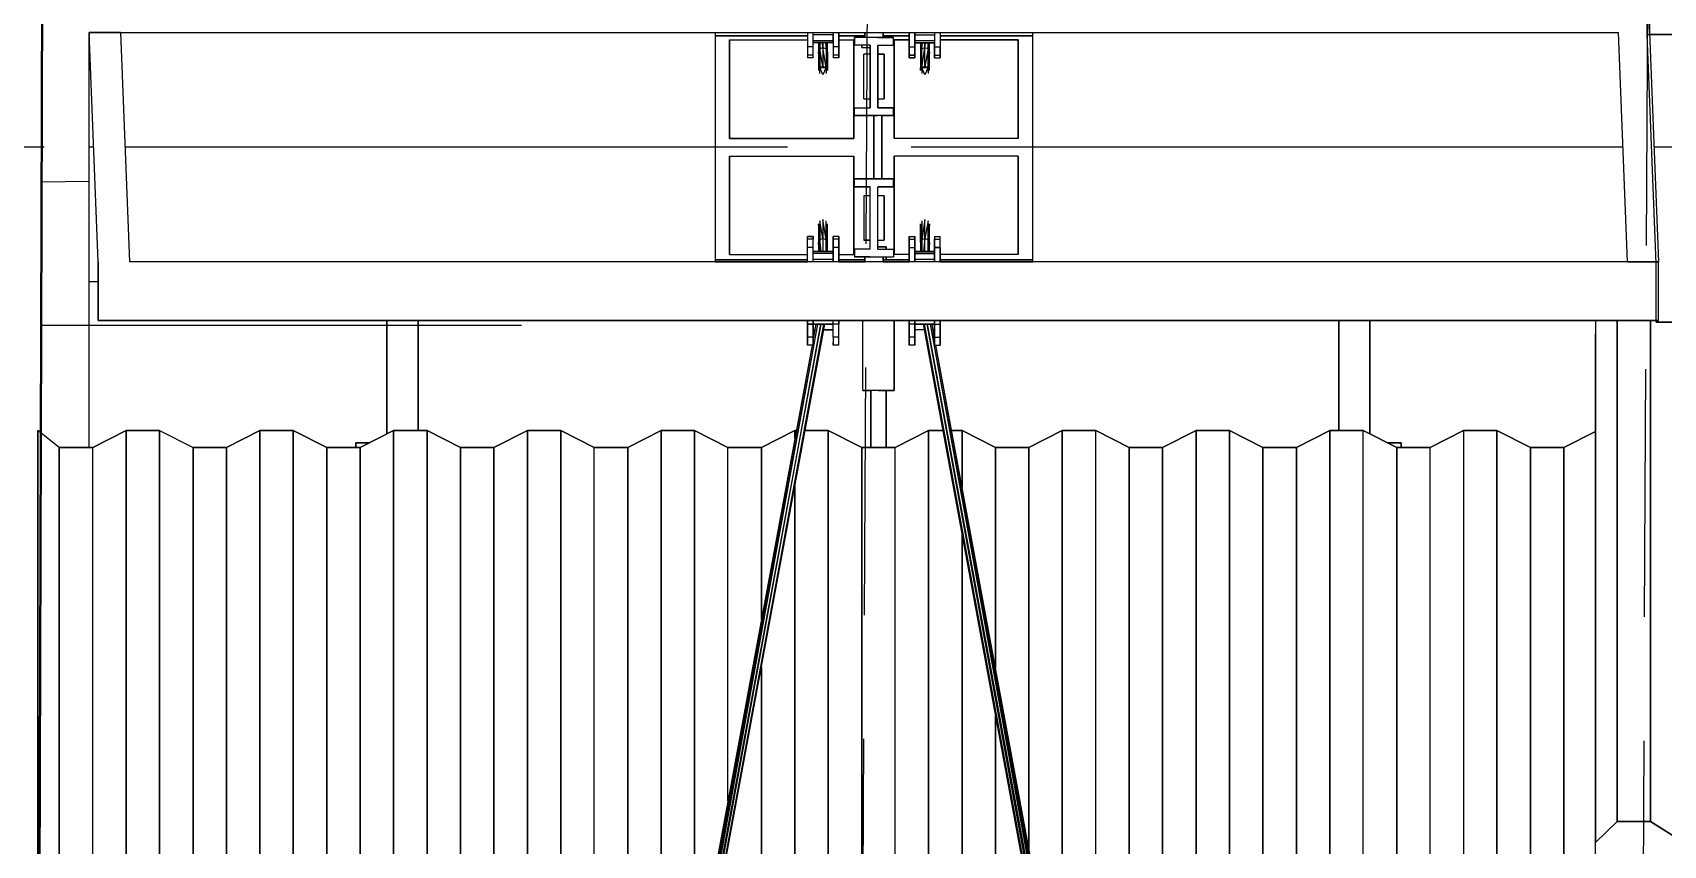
# Model space of a CAD drawing. Header units: millimetres. Extents: x -4997 to -4876, y -8737 to -8661.
# Drawn here: x -4966.295 to -4962.114, y -8702.814 to -8700.73 of the extents above; entities that cross this region are included whole.
import ezdxf

# ---------------------------------------------------------------- set-up
doc = ezdxf.new("R2010")
doc.units = ezdxf.units.MM
doc.header["$LTSCALE"] = 0.1
doc.linetypes.add('HIDDEN', pattern=[9.525, 6.35, -3.175])
for name, color, linetype in [('cobertura nova', 4, 'Continuous'), ('hachuras cobertura', 251, 'Continuous'), ('hachuras piso', 251, 'Continuous'), ('imagem', 7, 'Continuous'), ('layout cobertura', 251, 'Continuous'), ('visto', 9, 'Continuous')]:
    doc.layers.add(name, color=color, linetype=linetype)
doc.layers.add('coberturas', color=7, linetype='Continuous', lineweight=40)
picture_1 = doc.add_image_def('image1.jpg', size_in_pixel=(1920, 1080))

msp = doc.modelspace()

# ---------------------------------------------------------------- linework, layer by layer
at = {"layer": 'cobertura nova'}
for p, q in [((-4962.1558, -8700.7346), (-4962.1558, -8700.5846)), ((-4962.1558, -8700.5846), (-4962.1558, -8700.7346)), ((-4962.1492, -8700.58), (-4962.1492, -8700.73)), ((-4962.1492, -8700.73), (-4962.1492, -8700.58)), ((-4966.0692, -8700.7299), (-4966.1492, -8700.7299)), ((-4966.1262, -8701.3178), (-4966.1492, -8700.7299)), ((-4966.1492, -8700.7299), (-4966.0692, -8700.7299)), ((-4966.1492, -8700.7299), (-4966.1492, -8700.7299)), ((-4966.1492, -8700.7299), (-4966.1492, -8700.7299)), ((-4966.1492, -8700.7299), (-4966.1492, -8700.7381)), ((-4966.1492, -8701.0239), (-4966.1492, -8700.73)), ((-4966.1492, -8700.7381), (-4966.1492, -8700.7381)), ((-4966.1492, -8700.7381), (-4966.1492, -8700.7381)), ((-4966.0692, -8700.7299), (-4962.2292, -8700.73)), ((-4966.0692, -8700.7299), (-4966.0462, -8701.3178)), ((-4964.5448, -8700.73), (-4964.3077, -8700.73)), ((-4964.5448, -8700.73), (-4964.5448, -8701.0239)), ((-4964.5448, -8700.7381), (-4964.3077, -8700.7381)), ((-4964.3077, -8700.7381), (-4964.5448, -8700.7381)), ((-4964.5076, -8701.0011), (-4964.5076, -8700.7486)), ((-4964.5076, -8700.7486), (-4964.3077, -8700.7486)), ((-4964.5076, -8700.7486), (-4964.3077, -8700.7486)), ((-4964.5076, -8701.0011), (-4964.5076, -8700.7486)), ((-4964.5076, -8700.7486), (-4964.5076, -8701.0011)), ((-4964.3077, -8700.73), (-4964.3077, -8700.7668)), ((-4964.3077, -8700.7668), (-4964.3077, -8700.7882)), ((-4964.2932, -8700.7668), (-4964.3077, -8700.7668)), ((-4964.2932, -8700.7668), (-4964.2932, -8700.73)), ((-4964.2421, -8700.7359), (-4964.2932, -8700.7359)), ((-4964.2421, -8700.7513), (-4964.2932, -8700.7513)), ((-4964.2932, -8700.7513), (-4964.2421, -8700.7513)), ((-4964.2421, -8700.7562), (-4964.2932, -8700.7562)), ((-4964.2932, -8700.7882), (-4964.2932, -8700.7668)), ((-4964.2796, -8700.7562), (-4964.2796, -8700.7793)), ((-4964.2764, -8700.7719), (-4964.2771, -8700.7562)), ((-4964.2764, -8700.7562), (-4964.2764, -8700.7719)), ((-4964.2684, -8700.7688), (-4964.2698, -8700.7562)), ((-4964.2684, -8700.7562), (-4964.2684, -8700.7688)), ((-4964.2621, -8700.7562), (-4964.2605, -8700.7719)), ((-4964.2605, -8700.7562), (-4964.2605, -8700.7719)), ((-4964.2572, -8700.7793), (-4964.2572, -8700.7562)), ((-4964.2421, -8700.73), (-4964.2421, -8700.7668)), ((-4964.2421, -8700.7513), (-4964.2421, -8700.7359)), ((-4964.2421, -8700.7562), (-4964.2421, -8700.7513)), ((-4964.2421, -8700.7513), (-4964.2421, -8700.7562)), ((-4964.2421, -8700.7668), (-4964.2421, -8700.7882)), ((-4964.2277, -8700.7668), (-4964.2421, -8700.7668)), ((-4964.2277, -8700.73), (-4964.2277, -8700.7668)), ((-4964.2277, -8700.7668), (-4964.2276, -8700.73)), ((-4964.2277, -8700.7416), (-4964.2277, -8700.7749)), ((-4964.2277, -8700.7486), (-4964.2277, -8700.7486)), ((-4964.2277, -8700.7486), (-4964.1896, -8700.7486)), ((-4964.2277, -8700.7486), (-4964.2277, -8700.7486)), ((-4964.2277, -8700.7486), (-4964.1896, -8700.7486)), ((-4964.2277, -8700.7668), (-4964.2277, -8700.7882)), ((-4964.2277, -8700.7882), (-4964.2277, -8700.7668)), ((-4964.2276, -8700.73), (-4964.1612, -8700.73)), ((-4964.2276, -8700.7381), (-4964.1612, -8700.7381)), ((-4964.1612, -8700.7381), (-4964.2276, -8700.7381)), ((-4964.1896, -8700.7486), (-4964.1896, -8701.0011)), ((-4964.1896, -8700.7486), (-4964.1896, -8701.0011)), ((-4964.1896, -8701.0011), (-4964.1896, -8700.7486)), ((-4964.1896, -8700.762), (-4964.1877, -8700.762)), ((-4964.1896, -8700.762), (-4964.1877, -8700.762)), ((-4964.1877, -8700.7425), (-4964.1877, -8700.7625)), ((-4964.1477, -8700.7425), (-4964.1877, -8700.7425)), ((-4964.1877, -8700.7625), (-4964.1877, -8700.7425)), ((-4964.1477, -8700.7625), (-4964.1877, -8700.7625)), ((-4964.1689, -8700.7425), (-4964.1689, -8700.7381)), ((-4964.1689, -8700.7381), (-4964.1689, -8700.7425)), ((-4964.1689, -8700.7683), (-4964.1689, -8700.7625)), ((-4964.1689, -8700.7625), (-4964.1689, -8700.7683)), ((-4964.1612, -8700.7425), (-4964.1612, -8700.73)), ((-4964.1612, -8700.7425), (-4964.1612, -8700.73)), ((-4964.1612, -8700.73), (-4964.1612, -8700.7425)), ((-4964.1277, -8700.7425), (-4964.1477, -8700.7425)), ((-4964.1477, -8700.9225), (-4964.1477, -8700.7625)), ((-4964.1477, -8700.7625), (-4964.1477, -8700.9225)), ((-4964.0877, -8700.7425), (-4964.1277, -8700.7425)), ((-4964.1277, -8700.7425), (-4964.0877, -8700.7425)), ((-4964.1142, -8700.7425), (-4964.1277, -8700.7425)), ((-4964.1277, -8700.7625), (-4964.0877, -8700.7625)), ((-4964.1277, -8700.7625), (-4964.0877, -8700.7625)), ((-4964.1277, -8700.7625), (-4964.1277, -8700.9225)), ((-4964.1277, -8700.9225), (-4964.1277, -8700.7625)), ((-4964.1142, -8700.73), (-4964.0477, -8700.73)), ((-4964.1142, -8700.73), (-4964.1142, -8700.7425)), ((-4964.1142, -8700.7425), (-4964.1142, -8700.73)), ((-4964.1142, -8700.7381), (-4964.0477, -8700.7381)), ((-4964.0477, -8700.7381), (-4964.1142, -8700.7381)), ((-4964.1142, -8700.7425), (-4964.0877, -8700.7425)), ((-4964.0877, -8700.7625), (-4964.0877, -8700.7425)), ((-4964.0877, -8700.7625), (-4964.0877, -8700.7425)), ((-4964.0877, -8700.762), (-4964.0858, -8700.762)), ((-4964.0877, -8700.762), (-4964.0858, -8700.762)), ((-4964.0858, -8700.7486), (-4964.0477, -8700.7486)), ((-4964.0477, -8700.7486), (-4964.0858, -8700.7486)), ((-4964.0858, -8701.0011), (-4964.0858, -8700.7486)), ((-4964.0858, -8701.0011), (-4964.0858, -8700.7486)), ((-4964.0858, -8700.7486), (-4964.0858, -8701.0011)), ((-4964.0477, -8700.7668), (-4964.0477, -8700.73)), ((-4964.0477, -8700.73), (-4964.0477, -8700.7668)), ((-4964.0477, -8700.7416), (-4964.0477, -8700.73)), ((-4964.0477, -8700.7749), (-4964.0477, -8700.7416)), ((-4964.0477, -8700.7668), (-4964.0332, -8700.7668)), ((-4964.0477, -8700.7882), (-4964.0477, -8700.7668)), ((-4964.0477, -8700.7668), (-4964.0477, -8700.7882)), ((-4964.0333, -8700.7668), (-4964.0332, -8700.73)), ((-4964.0333, -8700.7882), (-4964.0333, -8700.7668)), ((-4964.0332, -8700.73), (-4964.0332, -8700.7668)), ((-4964.0332, -8700.7359), (-4963.9821, -8700.7359)), ((-4964.0332, -8700.7513), (-4964.0332, -8700.7359)), ((-4963.9821, -8700.7513), (-4964.0332, -8700.7513)), ((-4964.0332, -8700.7562), (-4964.0332, -8700.7513)), ((-4963.9821, -8700.7562), (-4964.0332, -8700.7562)), ((-4964.0332, -8700.7562), (-4963.9821, -8700.7562)), ((-4964.0332, -8700.7668), (-4964.0332, -8700.7882)), ((-4964.0332, -8700.7749), (-4964.0332, -8700.7668)), ((-4964.0182, -8700.7562), (-4964.0182, -8700.7793)), ((-4964.0149, -8700.7719), (-4964.0133, -8700.7562)), ((-4964.0149, -8700.7719), (-4964.0149, -8700.7562)), ((-4964.0069, -8700.7688), (-4964.0069, -8700.7562)), ((-4964.0069, -8700.7688), (-4964.0055, -8700.7562)), ((-4963.999, -8700.7719), (-4963.999, -8700.7562)), ((-4963.9957, -8700.7793), (-4963.9957, -8700.7562)), ((-4963.9821, -8700.73), (-4963.9821, -8700.7668)), ((-4963.9821, -8700.7749), (-4963.9821, -8700.7562)), ((-4963.9821, -8700.7668), (-4963.9677, -8700.7668)), ((-4963.9821, -8700.7882), (-4963.9821, -8700.7668)), ((-4963.9821, -8700.7668), (-4963.9821, -8700.7882)), ((-4963.9677, -8700.73), (-4963.9677, -8700.7668)), ((-4963.9677, -8700.73), (-4963.7305, -8700.73)), ((-4963.9677, -8700.7381), (-4963.7305, -8700.7381)), ((-4963.7305, -8700.7381), (-4963.9677, -8700.7381)), ((-4963.9677, -8700.7486), (-4963.7677, -8700.7486)), ((-4963.7677, -8700.7486), (-4963.9677, -8700.7486)), ((-4963.9677, -8700.7668), (-4963.9677, -8700.7882)), ((-4963.9677, -8700.7882), (-4963.9677, -8700.7668)), ((-4963.9677, -8700.7668), (-4963.9677, -8700.7749)), ((-4963.7677, -8700.7486), (-4963.7678, -8701.0011)), ((-4963.7677, -8700.7486), (-4963.7677, -8701.0011)), ((-4963.7677, -8701.0011), (-4963.7677, -8700.7486)), ((-4963.7305, -8701.0239), (-4963.7305, -8700.73)), ((-4962.2062, -8701.3178), (-4962.2292, -8700.73)), ((-4962.0758, -8700.7346), (-4962.1558, -8700.7346)), ((-4962.1328, -8701.3224), (-4962.1558, -8700.7346)), ((-4962.1558, -8700.7346), (-4962.0758, -8700.7346)), ((-4962.1492, -8700.73), (-4962.1262, -8701.3178)), ((-4964.3077, -8700.7882), (-4964.3077, -8700.795)), ((-4964.2932, -8700.7882), (-4964.3077, -8700.7882)), ((-4964.2932, -8700.795), (-4964.3077, -8700.795)), ((-4964.2932, -8700.795), (-4964.2932, -8700.7882)), ((-4964.2764, -8700.7719), (-4964.2796, -8700.7793)), ((-4964.2796, -8700.7793), (-4964.2796, -8700.8275)), ((-4964.2763, -8700.8197), (-4964.2796, -8700.7793)), ((-4964.2684, -8700.7688), (-4964.2764, -8700.7719)), ((-4964.2684, -8700.8165), (-4964.2764, -8700.7719)), ((-4964.2764, -8700.7719), (-4964.2763, -8700.8197)), ((-4964.2605, -8700.7719), (-4964.2684, -8700.7688)), ((-4964.2604, -8700.8197), (-4964.2684, -8700.7688)), ((-4964.2684, -8700.7688), (-4964.2684, -8700.8165)), ((-4964.2605, -8700.7719), (-4964.2604, -8700.8197)), ((-4964.2605, -8700.7719), (-4964.2572, -8700.8275)), ((-4964.2572, -8700.7793), (-4964.2605, -8700.7719)), ((-4964.2572, -8700.7793), (-4964.2572, -8700.8275)), ((-4964.2421, -8700.7882), (-4964.2421, -8700.795)), ((-4964.2277, -8700.7882), (-4964.2421, -8700.7882)), ((-4964.2277, -8700.795), (-4964.2421, -8700.795)), ((-4964.2277, -8700.7749), (-4964.2277, -8700.795)), ((-4964.2277, -8700.7882), (-4964.2277, -8700.795)), ((-4964.2277, -8700.795), (-4964.2277, -8700.7882)), ((-4964.1689, -8700.7683), (-4964.1477, -8700.7683)), ((-4964.1477, -8700.7856), (-4964.1635, -8700.7856)), ((-4964.1635, -8700.8995), (-4964.1635, -8700.7856)), ((-4964.1277, -8700.7856), (-4964.1118, -8700.7856)), ((-4964.1118, -8700.7856), (-4964.1277, -8700.7856)), ((-4964.1277, -8700.7856), (-4964.1118, -8700.7856)), ((-4964.1118, -8700.7856), (-4964.1118, -8700.8995)), ((-4964.1118, -8700.7856), (-4964.1118, -8700.8995)), ((-4964.1118, -8700.8995), (-4964.1118, -8700.7856)), ((-4964.0477, -8700.795), (-4964.0477, -8700.7749)), ((-4964.0477, -8700.7882), (-4964.0333, -8700.7882)), ((-4964.0477, -8700.795), (-4964.0477, -8700.7882)), ((-4964.0333, -8700.7882), (-4964.0477, -8700.7882)), ((-4964.0477, -8700.7882), (-4964.0477, -8700.795)), ((-4964.0477, -8700.795), (-4964.0333, -8700.795)), ((-4964.0333, -8700.795), (-4964.0477, -8700.795)), ((-4964.0333, -8700.7882), (-4964.0332, -8700.7882)), ((-4964.0333, -8700.795), (-4964.0333, -8700.7882)), ((-4964.0332, -8700.795), (-4964.0333, -8700.795)), ((-4964.0332, -8700.795), (-4964.0332, -8700.7749)), ((-4964.0332, -8700.7749), (-4964.0332, -8700.7749)), ((-4964.0332, -8700.7882), (-4964.0332, -8700.795)), ((-4964.0182, -8700.8275), (-4964.0149, -8700.7719)), ((-4964.0149, -8700.7719), (-4964.0182, -8700.7793)), ((-4964.0182, -8700.7793), (-4964.0182, -8700.8275)), ((-4964.0149, -8700.8197), (-4964.0069, -8700.7688)), ((-4964.0069, -8700.7688), (-4964.0149, -8700.7719)), ((-4964.0149, -8700.8197), (-4964.0149, -8700.7719)), ((-4963.999, -8700.7719), (-4964.0069, -8700.7688)), ((-4964.0069, -8700.8165), (-4964.0069, -8700.7688)), ((-4963.999, -8700.7719), (-4964.0069, -8700.8165)), ((-4963.999, -8700.8197), (-4963.999, -8700.7719)), ((-4963.9957, -8700.7793), (-4963.999, -8700.7719)), ((-4963.9957, -8700.7793), (-4963.999, -8700.8197)), ((-4963.9957, -8700.8275), (-4963.9957, -8700.7793)), ((-4963.9821, -8700.795), (-4963.9821, -8700.7749)), ((-4963.9821, -8700.7882), (-4963.9677, -8700.7882)), ((-4963.9821, -8700.795), (-4963.9821, -8700.7882)), ((-4963.9821, -8700.7882), (-4963.9821, -8700.795)), ((-4963.9821, -8700.795), (-4963.9677, -8700.795)), ((-4963.9677, -8700.7749), (-4963.9677, -8700.795)), ((-4963.9677, -8700.7882), (-4963.9677, -8700.795)), ((-4963.9677, -8700.795), (-4963.9677, -8700.7882)), ((-4964.2763, -8700.8197), (-4964.2796, -8700.8275)), ((-4964.2764, -8700.8352), (-4964.2763, -8700.8197)), ((-4964.2684, -8700.8165), (-4964.2763, -8700.8197)), ((-4964.2763, -8700.8197), (-4964.2604, -8700.8197)), ((-4964.2684, -8700.8385), (-4964.2763, -8700.8197)), ((-4964.2604, -8700.8197), (-4964.2684, -8700.8165)), ((-4964.2604, -8700.8197), (-4964.2684, -8700.8385)), ((-4964.2572, -8700.8275), (-4964.2604, -8700.8197)), ((-4964.2604, -8700.8197), (-4964.2604, -8700.8352)), ((-4964.0149, -8700.8197), (-4964.0182, -8700.8275)), ((-4964.0069, -8700.8165), (-4964.0149, -8700.8197)), ((-4964.0149, -8700.8197), (-4963.999, -8700.8197)), ((-4964.0069, -8700.8385), (-4964.0149, -8700.8197)), ((-4964.0149, -8700.8197), (-4964.0149, -8700.8352)), ((-4963.999, -8700.8197), (-4964.0069, -8700.8165)), ((-4963.999, -8700.8197), (-4964.0069, -8700.8385)), ((-4963.9957, -8700.8275), (-4963.999, -8700.8197)), ((-4963.999, -8700.8197), (-4963.999, -8700.8352)), ((-4964.1896, -8700.923), (-4964.1877, -8700.923)), ((-4964.1877, -8700.9425), (-4964.1877, -8700.9225)), ((-4964.1877, -8700.9225), (-4964.1477, -8700.9225)), ((-4964.1635, -8700.8995), (-4964.1477, -8700.8995)), ((-4964.1277, -8700.8995), (-4964.1118, -8700.8995)), ((-4964.0877, -8700.9225), (-4964.1277, -8700.9225)), ((-4964.1277, -8700.9225), (-4964.0877, -8700.9225)), ((-4964.0877, -8700.9425), (-4964.0877, -8700.9225)), ((-4964.0877, -8700.9225), (-4964.0877, -8700.9425)), ((-4964.0877, -8700.923), (-4964.0858, -8700.923)), ((-4964.1477, -8700.9425), (-4964.1877, -8700.9425)), ((-4964.1877, -8700.9425), (-4964.1477, -8700.9425)), ((-4964.1477, -8700.9425), (-4964.1377, -8700.9425)), ((-4964.1277, -8700.9425), (-4964.1477, -8700.9425)), ((-4964.1477, -8700.9425), (-4964.1277, -8700.9425)), ((-4964.1377, -8700.9425), (-4964.1377, -8700.9525)), ((-4964.1377, -8700.9525), (-4964.1377, -8700.9425)), ((-4964.1377, -8700.9525), (-4964.1377, -8701.0952)), ((-4964.1377, -8701.1052), (-4964.1377, -8700.9525)), ((-4964.1377, -8700.9525), (-4964.1377, -8701.0952)), ((-4964.1377, -8701.0952), (-4964.1377, -8700.9525)), ((-4964.0877, -8700.9425), (-4964.1277, -8700.9425)), ((-4964.1177, -8700.9525), (-4964.1177, -8700.9425)), ((-4964.1177, -8700.9425), (-4964.1177, -8700.9525)), ((-4964.1177, -8700.9425), (-4964.0877, -8700.9425)), ((-4964.1177, -8701.0952), (-4964.1177, -8700.9525)), ((-4964.1177, -8700.9525), (-4964.1177, -8701.1052)), ((-4964.1177, -8700.9525), (-4964.1177, -8701.0952)), ((-4964.1896, -8701.0011), (-4964.5076, -8701.0011)), ((-4964.5076, -8701.0011), (-4964.1896, -8701.0011)), ((-4963.7678, -8701.0011), (-4964.0858, -8701.0011)), ((-4963.7678, -8701.0011), (-4964.0858, -8701.0011)), ((-4966.1492, -8701.3693), (-4966.1492, -8701.0239)), ((-4966.1377, -8701.0239), (-4966.1492, -8701.0239)), ((-4964.5448, -8701.0239), (-4966.0577, -8701.0239)), ((-4964.5448, -8701.0239), (-4964.5448, -8701.3178)), ((-4964.5076, -8701.2991), (-4964.5076, -8701.0467)), ((-4964.5076, -8701.0467), (-4964.5076, -8701.2991)), ((-4964.5076, -8701.2991), (-4964.5076, -8701.0467)), ((-4964.5076, -8701.0467), (-4964.1896, -8701.0467)), ((-4964.5076, -8701.0467), (-4964.1896, -8701.0467)), ((-4964.1896, -8701.0467), (-4964.1896, -8701.2992)), ((-4964.1896, -8701.0467), (-4964.1896, -8701.2992)), ((-4964.1896, -8701.2992), (-4964.1896, -8701.0467)), ((-4963.7678, -8701.0467), (-4964.0858, -8701.0467)), ((-4964.0858, -8701.2992), (-4964.0858, -8701.0467)), ((-4964.0858, -8701.2992), (-4964.0858, -8701.0467)), ((-4964.0858, -8701.0467), (-4964.0858, -8701.2992)), ((-4963.7678, -8701.0467), (-4963.7678, -8701.2992)), ((-4963.7678, -8701.0467), (-4963.7678, -8701.2992)), ((-4963.7678, -8701.2992), (-4963.7678, -8701.0467)), ((-4962.2177, -8701.0239), (-4963.7305, -8701.0239)), ((-4963.7305, -8701.3178), (-4963.7305, -8701.0239)), ((-4964.1377, -8701.0952), (-4964.1377, -8701.1052)), ((-4964.1377, -8701.1052), (-4964.1377, -8701.0952)), ((-4964.1177, -8701.0952), (-4964.1177, -8701.1052)), ((-4964.1177, -8701.1052), (-4964.1177, -8701.0952)), ((-4964.1177, -8701.1052), (-4964.1177, -8701.0952)), ((-4964.1877, -8701.1247), (-4964.1896, -8701.1247)), ((-4964.1477, -8701.1052), (-4964.1877, -8701.1052)), ((-4964.1877, -8701.1252), (-4964.1877, -8701.1052)), ((-4964.1877, -8701.1052), (-4964.1477, -8701.1052)), ((-4964.1877, -8701.1252), (-4964.1477, -8701.1252)), ((-4964.1477, -8701.1252), (-4964.1877, -8701.1252)), ((-4964.1377, -8701.1052), (-4964.1477, -8701.1052)), ((-4964.1477, -8701.1052), (-4964.1277, -8701.1052)), ((-4964.1277, -8701.1052), (-4964.1477, -8701.1052)), ((-4964.1477, -8701.2852), (-4964.1477, -8701.1252)), ((-4964.1277, -8701.1052), (-4964.0877, -8701.1052)), ((-4964.0877, -8701.1052), (-4964.1277, -8701.1052)), ((-4964.1277, -8701.1483), (-4964.1277, -8701.1252)), ((-4964.1277, -8701.1252), (-4964.0877, -8701.1252)), ((-4964.1277, -8701.2852), (-4964.1277, -8701.1252)), ((-4964.0877, -8701.1252), (-4964.1277, -8701.1252)), ((-4964.0877, -8701.1252), (-4964.0877, -8701.1052)), ((-4964.0877, -8701.1052), (-4964.0877, -8701.1252)), ((-4964.0858, -8701.1247), (-4964.0877, -8701.1247)), ((-4964.1635, -8701.1483), (-4964.1635, -8701.2622)), ((-4964.1477, -8701.1483), (-4964.1635, -8701.1483)), ((-4964.1635, -8701.1483), (-4964.1635, -8701.2622)), ((-4964.1118, -8701.1483), (-4964.1277, -8701.1483)), ((-4964.1118, -8701.1483), (-4964.1118, -8701.2622)), ((-4964.1118, -8701.2622), (-4964.1118, -8701.1483)), ((-4964.2796, -8701.2203), (-4964.2797, -8701.2685)), ((-4964.2764, -8701.261), (-4964.2796, -8701.2203)), ((-4964.2684, -8701.2579), (-4964.2764, -8701.2125)), ((-4964.2764, -8701.2125), (-4964.2764, -8701.261)), ((-4964.2684, -8701.2093), (-4964.2684, -8701.2579)), ((-4964.2605, -8701.261), (-4964.2684, -8701.2093)), ((-4964.2605, -8701.261), (-4964.2605, -8701.2125)), ((-4964.2572, -8701.2685), (-4964.2605, -8701.2125)), ((-4964.2572, -8701.2685), (-4964.2572, -8701.2203)), ((-4964.0149, -8701.2125), (-4964.0182, -8701.2685)), ((-4964.0182, -8701.2685), (-4964.0182, -8701.2203)), ((-4964.0069, -8701.2093), (-4964.0149, -8701.261)), ((-4964.0149, -8701.2125), (-4964.0149, -8701.261)), ((-4964.0069, -8701.2579), (-4964.0069, -8701.2093)), ((-4963.999, -8701.2125), (-4964.0069, -8701.2579)), ((-4963.999, -8701.261), (-4963.999, -8701.2125)), ((-4963.9957, -8701.2203), (-4963.999, -8701.261)), ((-4963.9957, -8701.2685), (-4963.9957, -8701.2203)), ((-4964.3077, -8701.2596), (-4964.3077, -8701.2528)), ((-4964.3077, -8701.2528), (-4964.2932, -8701.2528)), ((-4964.2932, -8701.2528), (-4964.3077, -8701.2528)), ((-4964.2932, -8701.2596), (-4964.3077, -8701.2596)), ((-4964.3077, -8701.281), (-4964.3077, -8701.2596)), ((-4964.2932, -8701.2528), (-4964.2932, -8701.2596)), ((-4964.2932, -8701.2596), (-4964.2932, -8701.2528)), ((-4964.2932, -8701.281), (-4964.2932, -8701.2596)), ((-4964.2764, -8701.261), (-4964.2797, -8701.2685)), ((-4964.2797, -8701.2685), (-4964.2797, -8701.2915)), ((-4964.2785, -8701.2915), (-4964.2797, -8701.2685)), ((-4964.2684, -8701.2579), (-4964.2764, -8701.261)), ((-4964.2764, -8701.261), (-4964.2764, -8701.2915)), ((-4964.2729, -8701.2915), (-4964.2764, -8701.261)), ((-4964.2605, -8701.261), (-4964.2684, -8701.2579)), ((-4964.2684, -8701.2579), (-4964.2684, -8701.2915)), ((-4964.2605, -8701.2915), (-4964.2605, -8701.261)), ((-4964.2592, -8701.2915), (-4964.2605, -8701.261)), ((-4964.2572, -8701.2685), (-4964.2605, -8701.261)), ((-4964.2572, -8701.2915), (-4964.2572, -8701.2685)), ((-4964.2277, -8701.2528), (-4964.2421, -8701.2528)), ((-4964.2421, -8701.2596), (-4964.2421, -8701.2528)), ((-4964.2421, -8701.2528), (-4964.2421, -8701.2596)), ((-4964.2421, -8701.2729), (-4964.2421, -8701.2528)), ((-4964.2277, -8701.2596), (-4964.2421, -8701.2596)), ((-4964.2421, -8701.281), (-4964.2421, -8701.2596)), ((-4964.2421, -8701.2596), (-4964.2421, -8701.281)), ((-4964.2277, -8701.2528), (-4964.2277, -8701.2596)), ((-4964.2277, -8701.2596), (-4964.2277, -8701.2528)), ((-4964.2277, -8701.2596), (-4964.2277, -8701.281)), ((-4964.2277, -8701.281), (-4964.2277, -8701.2596)), ((-4964.1477, -8701.2622), (-4964.1635, -8701.2622)), ((-4964.1635, -8701.2622), (-4964.1477, -8701.2622)), ((-4964.1477, -8701.2622), (-4964.1635, -8701.2622)), ((-4964.1635, -8701.2622), (-4964.1477, -8701.2622)), ((-4964.1277, -8701.2795), (-4964.1277, -8701.2622)), ((-4964.1277, -8701.2622), (-4964.1118, -8701.2622)), ((-4964.0477, -8701.2528), (-4964.0332, -8701.2528)), ((-4964.0477, -8701.2596), (-4964.0477, -8701.2528)), ((-4964.0477, -8701.2528), (-4964.0476, -8701.2596)), ((-4964.0477, -8701.2596), (-4964.0332, -8701.2596)), ((-4964.0477, -8701.281), (-4964.0477, -8701.2596)), ((-4964.0476, -8701.2596), (-4964.0476, -8701.281)), ((-4964.0332, -8701.2596), (-4964.0332, -8701.2528)), ((-4964.0332, -8701.2528), (-4964.0332, -8701.2729)), ((-4964.0332, -8701.2528), (-4964.0332, -8701.2596)), ((-4964.0332, -8701.281), (-4964.0332, -8701.2596)), ((-4964.0332, -8701.2596), (-4964.0332, -8701.281)), ((-4964.0149, -8701.261), (-4964.0182, -8701.2685)), ((-4964.0182, -8701.2685), (-4964.0182, -8701.2916)), ((-4964.0149, -8701.261), (-4964.0161, -8701.2916)), ((-4964.0069, -8701.2579), (-4964.0149, -8701.261)), ((-4964.0149, -8701.261), (-4964.0149, -8701.2916)), ((-4964.0069, -8701.2579), (-4964.0104, -8701.2916)), ((-4963.999, -8701.261), (-4964.0069, -8701.2579)), ((-4964.0069, -8701.2916), (-4964.0069, -8701.2579)), ((-4963.9957, -8701.2685), (-4963.999, -8701.261)), ((-4963.999, -8701.2916), (-4963.999, -8701.261)), ((-4963.9957, -8701.2685), (-4963.9968, -8701.2916)), ((-4963.9957, -8701.2916), (-4963.9957, -8701.2685)), ((-4963.9821, -8701.2528), (-4963.9677, -8701.2528)), ((-4963.9821, -8701.2528), (-4963.9821, -8701.2596)), ((-4963.9821, -8701.2596), (-4963.9677, -8701.2596)), ((-4963.9821, -8701.281), (-4963.9821, -8701.2596)), ((-4963.9821, -8701.2596), (-4963.9821, -8701.281)), ((-4963.9677, -8701.2596), (-4963.9677, -8701.2528)), ((-4963.9677, -8701.281), (-4963.9677, -8701.2596)), ((-4964.5076, -8701.2991), (-4964.3077, -8701.2992)), ((-4964.2932, -8701.281), (-4964.3077, -8701.281)), ((-4964.3077, -8701.3178), (-4964.3077, -8701.281)), ((-4964.2932, -8701.3178), (-4964.2932, -8701.281)), ((-4964.2932, -8701.2915), (-4964.2421, -8701.2915)), ((-4964.2421, -8701.2915), (-4964.2932, -8701.2915)), ((-4964.2421, -8701.2964), (-4964.2932, -8701.2964)), ((-4964.2421, -8701.2915), (-4964.2421, -8701.2729)), ((-4964.2277, -8701.281), (-4964.2421, -8701.281)), ((-4964.2421, -8701.3178), (-4964.2421, -8701.281)), ((-4964.2421, -8701.281), (-4964.2421, -8701.3178)), ((-4964.2421, -8701.2915), (-4964.2421, -8701.2964)), ((-4964.2421, -8701.2964), (-4964.2421, -8701.3119)), ((-4964.2277, -8701.281), (-4964.2277, -8701.3178)), ((-4964.2277, -8701.3178), (-4964.2277, -8701.281)), ((-4964.2277, -8701.2992), (-4964.1896, -8701.2992)), ((-4964.1877, -8701.2857), (-4964.1896, -8701.2857)), ((-4964.1877, -8701.2857), (-4964.1896, -8701.2857)), ((-4964.1477, -8701.2852), (-4964.1877, -8701.2852)), ((-4964.1877, -8701.2852), (-4964.1877, -8701.3052)), ((-4964.1477, -8701.2852), (-4964.1877, -8701.2852)), ((-4964.1477, -8701.3052), (-4964.1877, -8701.3052)), ((-4964.1877, -8701.3052), (-4964.1477, -8701.3052)), ((-4964.1477, -8701.3052), (-4964.1877, -8701.3052)), ((-4964.1612, -8701.3178), (-4964.1612, -8701.3052)), ((-4964.1612, -8701.3052), (-4964.1142, -8701.3052)), ((-4964.1612, -8701.3052), (-4964.1612, -8701.3178)), ((-4964.1477, -8701.3052), (-4964.1277, -8701.3052)), ((-4964.1459, -8701.3052), (-4964.1459, -8701.3052)), ((-4964.1064, -8701.2795), (-4964.1277, -8701.2795)), ((-4964.1277, -8701.2795), (-4964.1064, -8701.2795)), ((-4964.1277, -8701.2852), (-4964.0877, -8701.2852)), ((-4964.1277, -8701.3052), (-4964.0877, -8701.3052)), ((-4964.1142, -8701.3052), (-4964.1142, -8701.3178)), ((-4964.1142, -8701.3178), (-4964.1142, -8701.3052)), ((-4964.1064, -8701.2852), (-4964.1064, -8701.2795)), ((-4964.1064, -8701.2795), (-4964.1064, -8701.2852)), ((-4964.1064, -8701.3127), (-4964.1064, -8701.3052)), ((-4964.1064, -8701.3052), (-4964.1064, -8701.3127)), ((-4964.0877, -8701.2852), (-4964.0877, -8701.3052)), ((-4964.0858, -8701.2857), (-4964.0877, -8701.2857)), ((-4964.0858, -8701.2857), (-4964.0877, -8701.2857)), ((-4964.0477, -8701.2992), (-4964.0858, -8701.2992)), ((-4964.0477, -8701.2992), (-4964.0858, -8701.2992)), ((-4964.0477, -8701.281), (-4964.0332, -8701.281)), ((-4964.0477, -8701.3178), (-4964.0477, -8701.281)), ((-4964.0476, -8701.281), (-4964.0476, -8701.3178)), ((-4964.0332, -8701.2729), (-4964.0332, -8701.2916)), ((-4964.0332, -8701.3178), (-4964.0332, -8701.281)), ((-4964.0332, -8701.281), (-4964.0332, -8701.3178)), ((-4964.0332, -8701.2916), (-4963.9821, -8701.2916)), ((-4964.0332, -8701.2964), (-4964.0332, -8701.2916)), ((-4963.9821, -8701.2916), (-4964.0332, -8701.2916)), ((-4964.0332, -8701.2916), (-4964.0332, -8701.2916)), ((-4964.0332, -8701.2964), (-4963.9821, -8701.2964)), ((-4964.0332, -8701.3119), (-4964.0332, -8701.2964)), ((-4963.9821, -8701.2964), (-4964.0332, -8701.2964)), ((-4963.9821, -8701.2729), (-4963.9821, -8701.2916)), ((-4963.9677, -8701.281), (-4963.9821, -8701.281)), ((-4963.9821, -8701.281), (-4963.9821, -8701.3178)), ((-4963.9821, -8701.281), (-4963.9677, -8701.281)), ((-4963.9821, -8701.3178), (-4963.9821, -8701.281)), ((-4963.9821, -8701.2929), (-4963.9821, -8701.2964)), ((-4963.9821, -8701.2964), (-4963.9821, -8701.3119)), ((-4963.9821, -8701.306), (-4963.9821, -8701.2969)), ((-4963.9821, -8701.3062), (-4963.9821, -8701.3062)), ((-4963.9677, -8701.3178), (-4963.9677, -8701.281)), ((-4963.9677, -8701.281), (-4963.9677, -8701.3062)), ((-4963.9677, -8701.281), (-4963.9677, -8701.3178)), ((-4963.7678, -8701.2992), (-4963.9677, -8701.2992)), ((-4963.7678, -8701.2992), (-4963.9677, -8701.2992)), ((-4963.9677, -8701.3062), (-4963.9677, -8701.3178)), ((-4963.9677, -8701.3062), (-4963.9677, -8701.3062)), ((-4963.9677, -8701.3178), (-4963.9677, -8701.3062)), ((-4966.1492, -8701.3127), (-4966.1492, -8701.3127)), ((-4966.1492, -8701.794), (-4966.1492, -8701.3127)), ((-4966.1492, -8701.3127), (-4966.1492, -8701.3127)), ((-4966.1262, -8701.4678), (-4966.1262, -8701.3178)), ((-4966.1262, -8701.3178), (-4966.1262, -8701.4678)), ((-4966.1262, -8701.4678), (-4966.1262, -8701.3178)), ((-4962.2062, -8701.3178), (-4966.0462, -8701.3178)), ((-4964.5448, -8701.3127), (-4964.3077, -8701.3127)), ((-4964.3077, -8701.3127), (-4964.5448, -8701.3127)), ((-4964.5448, -8701.3178), (-4964.3077, -8701.3178)), ((-4964.3077, -8701.3178), (-4964.5448, -8701.3178)), ((-4964.3077, -8701.3178), (-4964.5448, -8701.3178)), ((-4964.5448, -8701.3178), (-4964.3077, -8701.3178)), ((-4964.3077, -8701.3178), (-4964.5448, -8701.3178)), ((-4964.2421, -8701.3119), (-4964.2932, -8701.3119)), ((-4964.2277, -8701.3127), (-4964.1612, -8701.3127)), ((-4964.1612, -8701.3127), (-4964.2277, -8701.3127)), ((-4964.2277, -8701.3178), (-4964.1612, -8701.3178)), ((-4964.1612, -8701.3178), (-4964.2277, -8701.3178)), ((-4964.1612, -8701.3178), (-4964.2277, -8701.3178)), ((-4964.2277, -8701.3178), (-4964.1612, -8701.3178)), ((-4964.1612, -8701.3178), (-4964.2277, -8701.3178)), ((-4964.1662, -8701.3178), (-4964.1612, -8701.3178)), ((-4964.1612, -8701.3178), (-4964.1662, -8701.3178)), ((-4964.1142, -8701.3127), (-4964.0477, -8701.3127)), ((-4964.0477, -8701.3127), (-4964.1142, -8701.3127)), ((-4964.1142, -8701.3178), (-4964.0477, -8701.3178)), ((-4964.0477, -8701.3178), (-4964.1142, -8701.3178)), ((-4964.0477, -8701.3178), (-4964.1142, -8701.3178)), ((-4964.1142, -8701.3178), (-4964.0477, -8701.3178)), ((-4964.0477, -8701.3178), (-4964.1142, -8701.3178)), ((-4964.1142, -8701.3178), (-4964.0862, -8701.3178)), ((-4964.0862, -8701.3178), (-4964.1142, -8701.3178)), ((-4964.0862, -8701.3178), (-4964.0477, -8701.3178)), ((-4964.0477, -8701.3178), (-4964.0862, -8701.3178)), ((-4963.9821, -8701.3119), (-4964.0332, -8701.3119)), ((-4963.9821, -8701.3119), (-4963.9821, -8701.3178)), ((-4963.9677, -8701.3127), (-4963.7305, -8701.3127)), ((-4963.7305, -8701.3127), (-4963.9677, -8701.3127)), ((-4963.9677, -8701.3178), (-4963.7305, -8701.3178)), ((-4963.7305, -8701.3178), (-4963.9677, -8701.3178)), ((-4963.7305, -8701.3178), (-4963.9677, -8701.3178)), ((-4963.9677, -8701.3178), (-4963.7305, -8701.3178)), ((-4963.7305, -8701.3178), (-4963.9677, -8701.3178)), ((-4963.9677, -8701.3178), (-4963.7305, -8701.3178)), ((-4963.7305, -8701.3178), (-4963.9677, -8701.3178)), ((-4963.9677, -8701.3178), (-4963.7305, -8701.3178)), ((-4963.7305, -8701.3178), (-4963.9677, -8701.3178)), ((-4962.1262, -8701.3178), (-4962.2062, -8701.3178)), ((-4962.2062, -8701.3178), (-4962.1262, -8701.3178)), ((-4962.1558, -8701.3178), (-4962.1558, -8701.3178)), ((-4962.1328, -8701.4724), (-4962.1328, -8701.3224)), ((-4962.1262, -8701.4678), (-4962.1262, -8701.3178)), ((-4966.1262, -8701.3693), (-4966.1492, -8701.3693)), ((-4966.1262, -8701.4678), (-4966.1262, -8701.3693)), ((-4966.1262, -8701.4678), (-4966.1262, -8701.3693)), ((-4966.1262, -8701.3693), (-4966.1262, -8701.4678)), ((-4966.1262, -8701.4678), (-4966.0462, -8701.4678)), ((-4966.0462, -8701.4678), (-4966.1262, -8701.4678)), ((-4966.1262, -8701.4678), (-4966.0462, -8701.4678)), ((-4966.0462, -8701.4678), (-4964.3077, -8701.4678)), ((-4964.3077, -8701.4678), (-4966.0462, -8701.4678)), ((-4966.0462, -8701.4678), (-4966.0462, -8701.4678)), ((-4965.3862, -8701.4678), (-4966.0462, -8701.4678)), ((-4966.0462, -8701.4678), (-4966.0462, -8701.4678)), ((-4966.0462, -8701.4678), (-4962.1262, -8701.4678)), ((-4966.0462, -8701.4678), (-4962.2062, -8701.4678)), ((-4962.2062, -8701.4678), (-4966.0462, -8701.4678)), ((-4965.3862, -8701.7588), (-4965.3862, -8701.4678)), ((-4965.3862, -8701.4678), (-4965.3862, -8701.7588)), ((-4965.3062, -8701.4678), (-4965.3062, -8701.75)), ((-4965.3062, -8701.75), (-4965.3062, -8701.4678)), ((-4964.4159, -8701.4678), (-4965.3062, -8701.4678)), ((-4964.2823, -8701.478), (-4964.925, -8704.9581)), ((-4964.274, -8701.478), (-4964.9169, -8704.9581)), ((-4964.2823, -8701.478), (-4964.9169, -8704.9581)), ((-4964.2664, -8701.478), (-4964.9091, -8704.9581)), ((-4964.9091, -8704.9581), (-4964.274, -8701.478)), ((-4964.9062, -8704.9581), (-4964.264, -8701.478)), ((-4964.9062, -8704.9581), (-4964.2664, -8701.478)), ((-4964.3077, -8701.4779), (-4964.3077, -8701.4678)), ((-4964.3077, -8701.4678), (-4964.3077, -8701.4779)), ((-4964.2932, -8701.4779), (-4964.3077, -8701.4779)), ((-4964.3077, -8701.4779), (-4964.3077, -8701.4779)), ((-4964.3077, -8701.5112), (-4964.3077, -8701.4779)), ((-4964.3077, -8701.4779), (-4964.2932, -8701.4779)), ((-4964.3077, -8701.4779), (-4964.3077, -8701.5112)), ((-4964.2932, -8701.4779), (-4964.2932, -8701.4678)), ((-4964.2932, -8701.4678), (-4964.2932, -8701.4779)), ((-4964.2932, -8701.5112), (-4964.2932, -8701.4779)), ((-4964.2932, -8701.4779), (-4964.2932, -8701.5112)), ((-4964.2864, -8701.478), (-4964.2932, -8701.5151)), ((-4964.2865, -8701.478), (-4964.2932, -8701.5147)), ((-4964.2421, -8701.478), (-4964.2932, -8701.478)), ((-4964.2932, -8701.4925), (-4964.2932, -8701.478)), ((-4964.2932, -8701.478), (-4964.2421, -8701.478)), ((-4964.2421, -8701.4779), (-4964.2421, -8701.4678)), ((-4964.2277, -8701.4779), (-4964.2421, -8701.4779)), ((-4964.2421, -8701.5112), (-4964.2421, -8701.4779)), ((-4964.2277, -8701.4678), (-4964.2277, -8701.4779)), ((-4964.2277, -8701.4779), (-4964.2277, -8701.4678)), ((-4964.2277, -8701.4678), (-4964.0477, -8701.4678)), ((-4964.0477, -8701.4678), (-4964.2277, -8701.4678)), ((-4964.2277, -8701.5112), (-4964.2277, -8701.4779)), ((-4964.1662, -8701.6478), (-4964.1662, -8701.4678)), ((-4964.0862, -8701.4678), (-4964.0862, -8701.6478)), ((-4964.0862, -8701.6478), (-4964.0862, -8701.4678)), ((-4964.0477, -8701.4779), (-4964.0477, -8701.4678)), ((-4964.0332, -8701.4779), (-4964.0477, -8701.4779)), ((-4964.0477, -8701.5112), (-4964.0477, -8701.4779)), ((-4964.0476, -8701.4678), (-4964.0476, -8701.4779)), ((-4964.0476, -8701.4779), (-4964.0476, -8701.5112)), ((-4964.0332, -8701.4678), (-4964.0332, -8701.4779)), ((-4964.0332, -8701.4779), (-4964.0332, -8701.4678)), ((-4964.0332, -8701.4779), (-4964.0332, -8701.5112)), ((-4964.0332, -8701.5112), (-4964.0332, -8701.4779)), ((-4963.9821, -8701.478), (-4964.0332, -8701.478)), ((-4964.0332, -8701.478), (-4963.9821, -8701.478)), ((-4964.0114, -8701.478), (-4963.3693, -8704.9581)), ((-4964.0089, -8701.478), (-4963.3663, -8704.9581)), ((-4964.0089, -8701.478), (-4963.3693, -8704.9581)), ((-4963.3663, -8704.9581), (-4964.0014, -8701.478)), ((-4964.0013, -8701.478), (-4963.3585, -8704.9581)), ((-4963.3585, -8704.9581), (-4963.9931, -8701.478)), ((-4963.3504, -8704.9581), (-4963.993, -8701.478)), ((-4963.9821, -8701.5151), (-4963.9889, -8701.478)), ((-4963.9821, -8701.5147), (-4963.9889, -8701.478)), ((-4963.9821, -8701.4678), (-4963.9821, -8701.4779)), ((-4963.9821, -8701.4779), (-4963.9821, -8701.4678)), ((-4963.9821, -8701.4779), (-4963.9821, -8701.5112)), ((-4963.9821, -8701.4779), (-4963.9677, -8701.4779)), ((-4963.9821, -8701.5112), (-4963.9821, -8701.4779)), ((-4963.9677, -8701.4779), (-4963.9677, -8701.4678)), ((-4963.9677, -8701.4678), (-4963.9677, -8701.503)), ((-4963.9677, -8701.4678), (-4963.9677, -8701.4779)), ((-4963.9677, -8701.4678), (-4962.288, -8701.4678)), ((-4962.288, -8701.4678), (-4963.9677, -8701.4678)), ((-4963.9677, -8701.5112), (-4963.9677, -8701.4779)), ((-4963.9677, -8701.4779), (-4963.9677, -8701.5112)), ((-4962.9462, -8701.75), (-4962.9462, -8701.4678)), ((-4962.9462, -8701.4678), (-4962.9462, -8701.75)), ((-4962.8662, -8701.4678), (-4962.8662, -8701.7588)), ((-4962.8662, -8701.7588), (-4962.8662, -8701.4678)), ((-4962.288, -8701.4678), (-4962.2881, -8701.5032)), ((-4962.288, -8701.4678), (-4962.288, -8702.8069)), ((-4962.2062, -8701.4678), (-4962.1328, -8701.4678)), ((-4962.1262, -8701.4678), (-4962.2062, -8701.4678)), ((-4962.1328, -8701.4724), (-4962.1328, -8701.4678)), ((-4962.0528, -8701.4724), (-4962.1328, -8701.4724)), ((-4962.1328, -8701.4724), (-4962.0528, -8701.4724)), ((-4964.2932, -8701.5112), (-4964.3077, -8701.5112)), ((-4964.3077, -8701.5112), (-4964.3077, -8701.5313)), ((-4964.3077, -8701.5313), (-4964.3077, -8701.5112)), ((-4964.2932, -8701.4925), (-4964.2892, -8701.4925)), ((-4964.2932, -8701.4925), (-4964.2932, -8701.503)), ((-4964.2892, -8701.4925), (-4964.2932, -8701.4925)), ((-4964.2932, -8701.503), (-4964.2932, -8701.5147)), ((-4964.2932, -8701.5313), (-4964.2932, -8701.5112)), ((-4964.2932, -8701.5112), (-4964.2932, -8701.5313)), ((-4964.2667, -8701.4925), (-4964.2421, -8701.4925)), ((-4964.2421, -8701.4925), (-4964.2667, -8701.4925)), ((-4964.2277, -8701.5112), (-4964.2421, -8701.5112)), ((-4964.2421, -8701.5112), (-4964.2421, -8701.5313)), ((-4964.2277, -8701.5313), (-4964.2277, -8701.5112)), ((-4964.0332, -8701.5112), (-4964.0477, -8701.5112)), ((-4964.0477, -8701.5313), (-4964.0477, -8701.5112)), ((-4964.0476, -8701.5112), (-4964.0476, -8701.5313)), ((-4964.0332, -8701.4925), (-4964.0332, -8701.503)), ((-4964.0087, -8701.4925), (-4964.0332, -8701.4925)), ((-4964.0332, -8701.503), (-4964.0332, -8701.5245)), ((-4964.0332, -8701.5112), (-4964.0332, -8701.5313)), ((-4964.0332, -8701.5313), (-4964.0332, -8701.5112)), ((-4963.9821, -8701.4925), (-4963.9862, -8701.4925)), ((-4963.9821, -8701.503), (-4963.9821, -8701.5147)), ((-4963.9821, -8701.5112), (-4963.9821, -8701.5313)), ((-4963.9821, -8701.5112), (-4963.9677, -8701.5112)), ((-4963.9821, -8701.5313), (-4963.9821, -8701.5112)), ((-4963.9677, -8701.503), (-4963.9677, -8701.5245)), ((-4963.9677, -8701.5313), (-4963.9677, -8701.5112)), ((-4963.9677, -8701.5112), (-4963.9677, -8701.5313)), ((-4962.2881, -8702.8759), (-4962.2881, -8701.5032)), ((-4964.2963, -8701.5313), (-4964.9293, -8704.9619)), ((-4964.2962, -8701.5313), (-4964.925, -8704.9581)), ((-4964.3077, -8701.5245), (-4964.3077, -8701.5313)), ((-4964.2932, -8701.5313), (-4964.3077, -8701.5313)), ((-4964.2421, -8701.5313), (-4964.2421, -8701.5245)), ((-4964.2277, -8701.5313), (-4964.2421, -8701.5313)), ((-4964.0477, -8701.5245), (-4964.0477, -8701.5313)), ((-4964.0332, -8701.5313), (-4964.0477, -8701.5313)), ((-4964.0332, -8701.5245), (-4964.0332, -8701.5313)), ((-4963.9821, -8701.5313), (-4963.9677, -8701.5313)), ((-4963.3504, -8704.9581), (-4963.9791, -8701.5313)), ((-4963.3468, -8704.9581), (-4963.9791, -8701.5313)), ((-4963.9677, -8701.5245), (-4963.9677, -8701.5313)), ((-4963.9677, -8701.5313), (-4963.9677, -8701.5245)), ((-4964.0862, -8701.6478), (-4964.1662, -8701.6478)), ((-4964.1662, -8701.6478), (-4964.1459, -8701.6478)), ((-4964.1459, -8701.6478), (-4964.1459, -8701.794)), ((-4964.1459, -8701.794), (-4964.1459, -8701.6478)), ((-4964.1262, -8701.6478), (-4964.1064, -8701.6478)), ((-4964.1262, -8701.6478), (-4964.1064, -8701.6478)), ((-4964.1064, -8701.6478), (-4964.1064, -8701.794)), ((-4964.1064, -8701.794), (-4964.1064, -8701.6478)), ((-4964.1064, -8701.6478), (-4964.0862, -8701.6478)), ((-4964.1064, -8701.794), (-4964.1064, -8701.6478)), ((-4966.2815, -8701.75), (-4966.2815, -8706.536)), ((-4966.2262, -8701.794), (-4966.2815, -8701.75)), ((-4966.2815, -8706.536), (-4966.2815, -8701.75)), ((-4966.1405, -8701.794), (-4966.0548, -8701.75)), ((-4966.0548, -8701.75), (-4966.1405, -8701.794)), ((-4966.0548, -8701.75), (-4966.0548, -8701.75)), ((-4966.0548, -8701.75), (-4965.969, -8701.75)), ((-4965.969, -8701.75), (-4966.0548, -8701.75)), ((-4965.969, -8701.75), (-4965.8833, -8701.794)), ((-4965.7119, -8701.75), (-4965.7976, -8701.794)), ((-4965.7976, -8701.794), (-4965.7119, -8701.75)), ((-4965.7119, -8701.75), (-4965.6262, -8701.75)), ((-4965.6262, -8701.75), (-4965.7119, -8701.75)), ((-4965.6262, -8701.75), (-4965.6262, -8701.75)), ((-4965.6262, -8701.75), (-4965.5405, -8701.794)), ((-4965.5405, -8701.794), (-4965.6262, -8701.75)), ((-4965.369, -8701.75), (-4965.4548, -8701.794)), ((-4965.4548, -8701.794), (-4965.369, -8701.75)), ((-4965.2833, -8701.75), (-4965.369, -8701.75)), ((-4965.369, -8701.75), (-4965.2833, -8701.75)), ((-4965.1976, -8701.794), (-4965.2833, -8701.75)), ((-4965.2833, -8701.75), (-4965.1976, -8701.794)), ((-4965.0262, -8701.75), (-4965.1119, -8701.794)), ((-4965.1119, -8701.794), (-4965.0262, -8701.75)), ((-4964.9405, -8701.75), (-4965.0262, -8701.75)), ((-4965.0262, -8701.75), (-4964.9405, -8701.75)), ((-4964.9405, -8701.75), (-4964.8548, -8701.794)), ((-4964.8548, -8701.794), (-4964.9405, -8701.75)), ((-4964.6833, -8701.75), (-4964.769, -8701.794)), ((-4964.769, -8701.794), (-4964.6833, -8701.75)), ((-4964.5976, -8701.75), (-4964.6833, -8701.75)), ((-4964.6833, -8701.75), (-4964.5976, -8701.75)), ((-4964.5976, -8701.75), (-4964.5119, -8701.794)), ((-4964.5119, -8701.794), (-4964.5976, -8701.75)), ((-4964.3405, -8701.75), (-4964.4262, -8701.794)), ((-4964.4262, -8701.794), (-4964.3405, -8701.75)), ((-4964.3367, -8701.75), (-4964.3405, -8701.75)), ((-4964.3405, -8701.7706), (-4964.3405, -8701.75)), ((-4964.3405, -8701.75), (-4964.3367, -8701.75)), ((-4964.3405, -8701.75), (-4964.3405, -8701.7706)), ((-4964.2548, -8701.75), (-4964.3142, -8701.75)), ((-4964.3142, -8701.75), (-4964.2548, -8701.75)), ((-4964.169, -8701.794), (-4964.2548, -8701.75)), ((-4964.2548, -8701.75), (-4964.169, -8701.794)), ((-4964.0833, -8701.794), (-4963.9976, -8701.75)), ((-4963.9976, -8701.75), (-4964.0833, -8701.794)), ((-4963.9612, -8701.75), (-4963.9976, -8701.75)), ((-4963.9976, -8701.75), (-4963.9612, -8701.75)), ((-4963.9119, -8701.75), (-4963.9387, -8701.75)), ((-4963.9387, -8701.75), (-4963.9119, -8701.75)), ((-4963.8262, -8701.794), (-4963.9119, -8701.75)), ((-4963.9119, -8701.8952), (-4963.9119, -8701.75)), ((-4963.9119, -8701.75), (-4963.8262, -8701.794)), ((-4963.6548, -8701.75), (-4963.7405, -8701.794)), ((-4963.7405, -8701.794), (-4963.6548, -8701.75)), ((-4963.6548, -8701.75), (-4963.569, -8701.75)), ((-4963.569, -8701.75), (-4963.6548, -8701.75)), ((-4963.569, -8701.75), (-4963.4833, -8701.794)), ((-4963.4833, -8701.794), (-4963.569, -8701.75)), ((-4963.3119, -8701.75), (-4963.3976, -8701.794)), ((-4963.3976, -8701.794), (-4963.3119, -8701.75)), ((-4963.2262, -8701.75), (-4963.3119, -8701.75)), ((-4963.3119, -8701.75), (-4963.2262, -8701.75)), ((-4963.1405, -8701.794), (-4963.2262, -8701.75)), ((-4963.2262, -8701.75), (-4963.1405, -8701.794)), ((-4962.969, -8701.75), (-4963.0548, -8701.794)), ((-4963.0548, -8701.794), (-4962.969, -8701.75)), ((-4962.969, -8701.75), (-4962.8833, -8701.75)), ((-4962.8833, -8701.75), (-4962.969, -8701.75)), ((-4962.8833, -8701.75), (-4962.7976, -8701.794)), ((-4962.7976, -8701.794), (-4962.8833, -8701.75)), ((-4962.7119, -8701.794), (-4962.6262, -8701.75)), ((-4962.6262, -8701.75), (-4962.7119, -8701.794)), ((-4962.6262, -8701.75), (-4962.5405, -8701.75)), ((-4962.5405, -8701.75), (-4962.6262, -8701.75)), ((-4962.4548, -8701.794), (-4962.5405, -8701.75)), ((-4962.5405, -8701.75), (-4962.4548, -8701.794)), ((-4962.369, -8701.794), (-4962.2881, -8701.7525)), ((-4962.2881, -8701.7525), (-4962.369, -8701.794)), ((-4966.2262, -8701.794), (-4966.1405, -8701.794)), ((-4966.1405, -8701.794), (-4966.2262, -8701.794)), ((-4965.7976, -8701.794), (-4965.8833, -8701.794)), ((-4965.8833, -8701.794), (-4965.7976, -8701.794)), ((-4965.4548, -8701.794), (-4965.5405, -8701.794)), ((-4965.5405, -8701.794), (-4965.4548, -8701.794)), ((-4965.4662, -8701.794), (-4965.4662, -8701.7816)), ((-4965.4662, -8701.7816), (-4965.4307, -8701.7816)), ((-4965.4662, -8701.794), (-4965.4662, -8701.7816)), ((-4965.4662, -8701.7816), (-4965.4662, -8701.794)), ((-4965.4307, -8701.7816), (-4965.4662, -8701.7816)), ((-4965.1119, -8701.794), (-4965.1976, -8701.794)), ((-4965.1976, -8701.794), (-4965.1119, -8701.794)), ((-4964.8548, -8701.794), (-4964.769, -8701.794)), ((-4964.769, -8701.794), (-4964.8548, -8701.794)), ((-4964.5119, -8701.794), (-4964.4262, -8701.794)), ((-4964.4262, -8701.794), (-4964.5119, -8701.794)), ((-4964.169, -8701.794), (-4964.0833, -8701.794)), ((-4964.0833, -8701.794), (-4964.169, -8701.794)), ((-4963.7405, -8701.794), (-4963.8262, -8701.794)), ((-4963.8262, -8701.794), (-4963.7405, -8701.794)), ((-4963.3976, -8701.794), (-4963.4833, -8701.794)), ((-4963.4833, -8701.794), (-4963.3976, -8701.794)), ((-4963.0548, -8701.794), (-4963.1405, -8701.794)), ((-4963.1405, -8701.794), (-4963.0548, -8701.794)), ((-4962.8217, -8701.7817), (-4962.7862, -8701.7817)), ((-4962.7862, -8701.7817), (-4962.8217, -8701.7817)), ((-4962.7976, -8701.794), (-4962.7119, -8701.794)), ((-4962.7119, -8701.794), (-4962.7976, -8701.794)), ((-4962.7862, -8701.7817), (-4962.7862, -8701.794)), ((-4962.7862, -8701.794), (-4962.7862, -8701.7817)), ((-4962.7862, -8701.7817), (-4962.7862, -8701.794)), ((-4962.369, -8701.794), (-4962.4548, -8701.794)), ((-4962.4548, -8701.794), (-4962.369, -8701.794)), ((-4962.2327, -8702.7531), (-4962.288, -8702.8069)), ((-4962.288, -8702.8069), (-4962.2327, -8702.7531)), ((-4962.2327, -8702.7531), (-4962.147, -8702.7531)), ((-4962.147, -8702.7531), (-4962.2327, -8702.7531)), ((-4962.147, -8702.7531), (-4962.0613, -8702.8069)), ((-4962.0613, -8702.8069), (-4962.147, -8702.7531)), ((-4962.2881, -8702.8759), (-4962.288, -8702.8069))]:
    msp.add_line(p, q, dxfattribs=at)
at = {"layer": 'coberturas'}
msp.add_line((-4966.2954, -8708.7329), (-4966.2462, -8693.018), dxfattribs=at)
at = {"layer": 'hachuras cobertura'}
for p, q in [((-4962.2327, -8701.4678), (-4962.2327, -8702.7531)), ((-4962.2327, -8702.7531), (-4962.2327, -8701.4678)), ((-4962.147, -8702.7531), (-4962.147, -8701.4678)), ((-4962.147, -8701.4678), (-4962.147, -8702.7531)), ((-4966.0548, -8706.536), (-4966.0548, -8701.75)), ((-4966.0548, -8701.75), (-4966.0548, -8706.5361)), ((-4965.969, -8701.75), (-4965.9691, -8706.5361)), ((-4965.9691, -8706.5361), (-4965.969, -8701.75)), ((-4965.7119, -8706.5361), (-4965.7119, -8701.75)), ((-4965.7119, -8701.75), (-4965.7119, -8706.5361)), ((-4965.6262, -8706.5361), (-4965.6262, -8701.75)), ((-4965.6262, -8701.75), (-4965.6262, -8706.5361)), ((-4965.3691, -8706.5361), (-4965.369, -8701.75)), ((-4965.369, -8701.75), (-4965.3691, -8706.5361)), ((-4965.2834, -8706.5361), (-4965.2833, -8701.75)), ((-4965.2833, -8701.75), (-4965.2834, -8706.5361)), ((-4965.0262, -8706.5361), (-4965.0262, -8701.75)), ((-4965.0262, -8701.75), (-4965.0262, -8706.5361)), ((-4964.9405, -8706.5361), (-4964.9405, -8701.75)), ((-4964.9405, -8701.75), (-4964.9405, -8706.5361)), ((-4964.6833, -8703.6287), (-4964.6833, -8701.75)), ((-4964.6833, -8701.75), (-4964.6833, -8703.6287)), ((-4964.5976, -8703.1642), (-4964.5976, -8701.75)), ((-4964.5976, -8701.75), (-4964.5976, -8703.1642)), ((-4964.2548, -8706.5361), (-4964.2548, -8701.75)), ((-4964.2548, -8701.75), (-4964.2548, -8706.5361)), ((-4963.9976, -8701.75), (-4963.9976, -8706.5361)), ((-4963.9976, -8706.5361), (-4963.9976, -8701.75)), ((-4963.9119, -8701.75), (-4963.9119, -8701.8952)), ((-4963.6548, -8703.2888), (-4963.6548, -8701.75)), ((-4963.6548, -8701.75), (-4963.6548, -8703.2888)), ((-4963.5691, -8703.7534), (-4963.569, -8701.75)), ((-4963.3119, -8706.5361), (-4963.3119, -8701.75)), ((-4963.3119, -8701.75), (-4963.3119, -8706.5361)), ((-4963.2262, -8706.5361), (-4963.2262, -8701.75)), ((-4963.2262, -8701.75), (-4963.2262, -8706.5361)), ((-4962.9691, -8706.5361), (-4962.969, -8701.75)), ((-4962.969, -8701.75), (-4962.9691, -8706.5361)), ((-4962.8834, -8706.5361), (-4962.8833, -8701.75)), ((-4962.6262, -8701.75), (-4962.6262, -8706.5361)), ((-4962.5405, -8701.75), (-4962.5405, -8706.5361)), ((-4962.5405, -8706.5361), (-4962.5405, -8701.75)), ((-4966.2262, -8706.58), (-4966.2262, -8701.794)), ((-4966.2262, -8701.794), (-4966.2262, -8706.58)), ((-4966.1405, -8706.58), (-4966.1405, -8701.794)), ((-4965.8833, -8701.794), (-4965.8834, -8706.58)), ((-4965.8834, -8706.58), (-4965.8833, -8701.794)), ((-4965.7976, -8706.58), (-4965.7976, -8701.794)), ((-4965.7976, -8701.794), (-4965.7976, -8706.58)), ((-4965.5405, -8701.794), (-4965.5405, -8706.58)), ((-4965.5405, -8706.58), (-4965.5405, -8701.794)), ((-4965.4548, -8706.58), (-4965.4548, -8701.794)), ((-4965.4548, -8701.794), (-4965.4548, -8706.58)), ((-4965.1976, -8706.58), (-4965.1976, -8701.794)), ((-4965.1976, -8701.794), (-4965.1976, -8706.58)), ((-4965.1119, -8706.58), (-4965.1119, -8701.794)), ((-4965.1119, -8701.794), (-4965.1119, -8706.58)), ((-4964.8548, -8704.5578), (-4964.8548, -8701.794)), ((-4964.769, -8701.794), (-4964.7691, -8704.0933)), ((-4964.7691, -8704.0933), (-4964.769, -8701.794)), ((-4964.5119, -8702.6997), (-4964.5119, -8701.794)), ((-4964.4262, -8701.794), (-4964.4262, -8702.2352)), ((-4964.4262, -8702.2352), (-4964.4262, -8701.794)), ((-4964.1691, -8706.5801), (-4964.169, -8701.794)), ((-4964.169, -8701.794), (-4964.1691, -8706.5801)), ((-4964.0834, -8706.5801), (-4964.0833, -8701.794)), ((-4963.8262, -8702.3597), (-4963.8262, -8701.794)), ((-4963.8262, -8701.794), (-4963.8262, -8702.3597)), ((-4963.7405, -8702.8243), (-4963.7405, -8701.794)), ((-4963.7405, -8701.794), (-4963.7405, -8702.8243)), ((-4963.4833, -8701.794), (-4963.4833, -8704.2179)), ((-4963.4833, -8704.2179), (-4963.4833, -8701.794)), ((-4963.3976, -8704.6824), (-4963.3976, -8701.794)), ((-4963.3976, -8701.794), (-4963.3976, -8704.6824)), ((-4963.1405, -8706.5801), (-4963.1405, -8701.794)), ((-4963.1405, -8701.794), (-4963.1405, -8706.5801)), ((-4963.0548, -8706.5801), (-4963.0548, -8701.794)), ((-4963.0548, -8701.794), (-4963.0548, -8706.5801)), ((-4962.7976, -8706.5801), (-4962.7976, -8701.794)), ((-4962.7976, -8701.794), (-4962.7976, -8706.5801)), ((-4962.7119, -8706.5801), (-4962.7119, -8701.794)), ((-4962.4548, -8701.794), (-4962.4548, -8706.5801)), ((-4962.4548, -8706.5801), (-4962.4548, -8701.794)), ((-4962.3691, -8706.5801), (-4962.369, -8701.794)), ((-4962.369, -8701.794), (-4962.3691, -8706.5801)), ((-4962.369, -8701.8504), (-4962.369, -8701.8504)), ((-4962.369, -8701.8504), (-4962.369, -8701.8504)), ((-4964.3405, -8706.5361), (-4964.3405, -8701.8925)), ((-4964.3405, -8701.8925), (-4964.3405, -8706.5361)), ((-4963.9119, -8706.5361), (-4963.9119, -8702.0171)), ((-4963.9119, -8702.0171), (-4963.9119, -8706.5361)), ((-4964.4262, -8702.357), (-4964.4262, -8706.5801)), ((-4964.4262, -8706.5801), (-4964.4262, -8702.357)), ((-4963.8262, -8706.5801), (-4963.8262, -8702.4816)), ((-4963.8262, -8702.4816), (-4963.8262, -8706.5801))]:
    msp.add_line(p, q, dxfattribs=at)
at = {"layer": 'hachuras piso'}
msp.add_line((-4965.0411, -8701.4814), (-4966.2727, -8701.4814), dxfattribs=at)
at = {"layer": 'layout cobertura', "linetype": 'HIDDEN'}
for p, q in [((-4964.3308, -8736.5133), (-4964.0045, -8670.2532)), ((-4962.1948, -8708.8956), (-4962.116, -8692.8958)), ((-4878.6346, -8701.024), (-4995.0367, -8701.0236))]:
    msp.add_line(p, q, dxfattribs=at)
at = {"layer": 'visto', "flags": 128}
msp.add_lwpolyline([(-4966.2715, -8701.1122), (-4966.1492, -8701.1112)], dxfattribs=at)

# ---------------------------------------------------------------- pictures from other files: only their frames are drawn
at = {"layer": 'imagem'}
image = msp.add_image(picture_1, insert=(-4995.0367, -8736.0525), size_in_units=(116.4021, 65.4762), dxfattribs=at)
image.dxf.flags = 7

doc.saveas('drawing.dxf')
